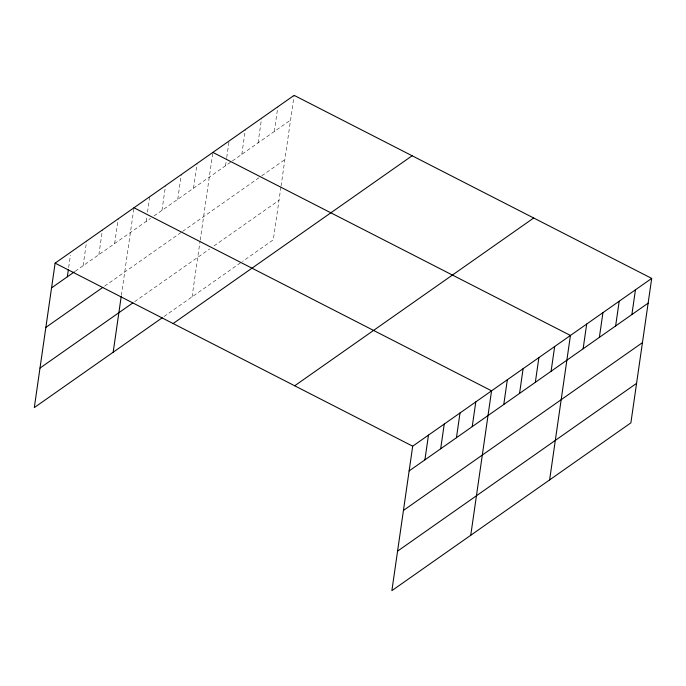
<?xml version="1.0" encoding="UTF-8"?>
<svg xmlns="http://www.w3.org/2000/svg" width="686" height="686" viewBox="0 0 686 686"><rect width="100%" height="100%" fill="white"/><g stroke="black" fill="none" stroke-linecap="round" stroke-linejoin="round"><path stroke-width="0.51" stroke-dasharray="3.43 2.57" d="M68.66 267.523L70.444 255.158M83.1 265.731L86.668 240.992M98.878 254.66L102.437 229.921M114.648 243.581L118.215 218.843M121.353 295.417L133.984 207.772M146.195 221.432L146.941 216.279M147.533 212.163L149.762 196.693M161.973 210.362L165.54 185.623M177.743 199.292L181.31 174.553M193.521 188.213L197.088 163.474M192.046 296.858L200.08 241.069M200.226 240.049L212.857 152.403M225.548 165.729L226.586 158.517M226.732 157.488L229.115 140.99M241.798 154.324L245.365 129.585M258.047 142.911L261.615 118.172M274.306 131.506L277.864 106.767M280.9 187.072L273.302 239.808L242.51 261.426M281.054 186.06L294.123 95.354M75.211 271.27L150.577 218.362M154.084 215.901L231.534 161.527M232.391 160.927L290.555 120.093M104.572 286.165L181.696 232.031M182.57 231.414L260.912 176.413M261.769 175.813L284.861 159.598M134.636 301.643L209.71 248.941M213.989 245.94L278.996 200.303M163.997 316.546L240.803 262.627"/><path stroke-width="1.03" d="M651.7 278.405L412.698 446.192L391.877 590.646L630.88 422.859L651.7 278.405L294.123 95.354L55.12 263.141L34.3 407.595L162.248 317.772M67.322 276.801L68.368 269.589M113.173 352.227L121.208 296.438M424.908 459.852L428.467 435.113M440.678 448.781L444.245 424.042M456.456 437.711L460.014 412.972M472.225 426.632L475.792 401.893M470.75 535.277L491.57 390.823L133.984 207.772M503.773 404.483L507.34 379.752M519.551 393.412L523.118 368.674M535.329 382.342L538.887 357.603M551.098 371.263L554.665 346.524M549.623 479.908L570.435 335.454L212.857 152.403M583.126 348.78L586.693 324.041M599.375 337.375L602.943 312.636M615.634 325.961L619.192 301.223M631.883 314.557L635.45 289.818M51.553 287.88L74.337 271.879M45.859 327.385L102.823 287.391M39.994 368.082L132.887 302.878M173.121 323.543L412.123 155.765M294.697 385.781L533.699 218.002M409.13 470.93L648.133 303.143M403.437 510.435L642.439 342.648M397.571 551.132L636.574 383.354M55.12 263.141L412.698 446.192"/></g></svg>
